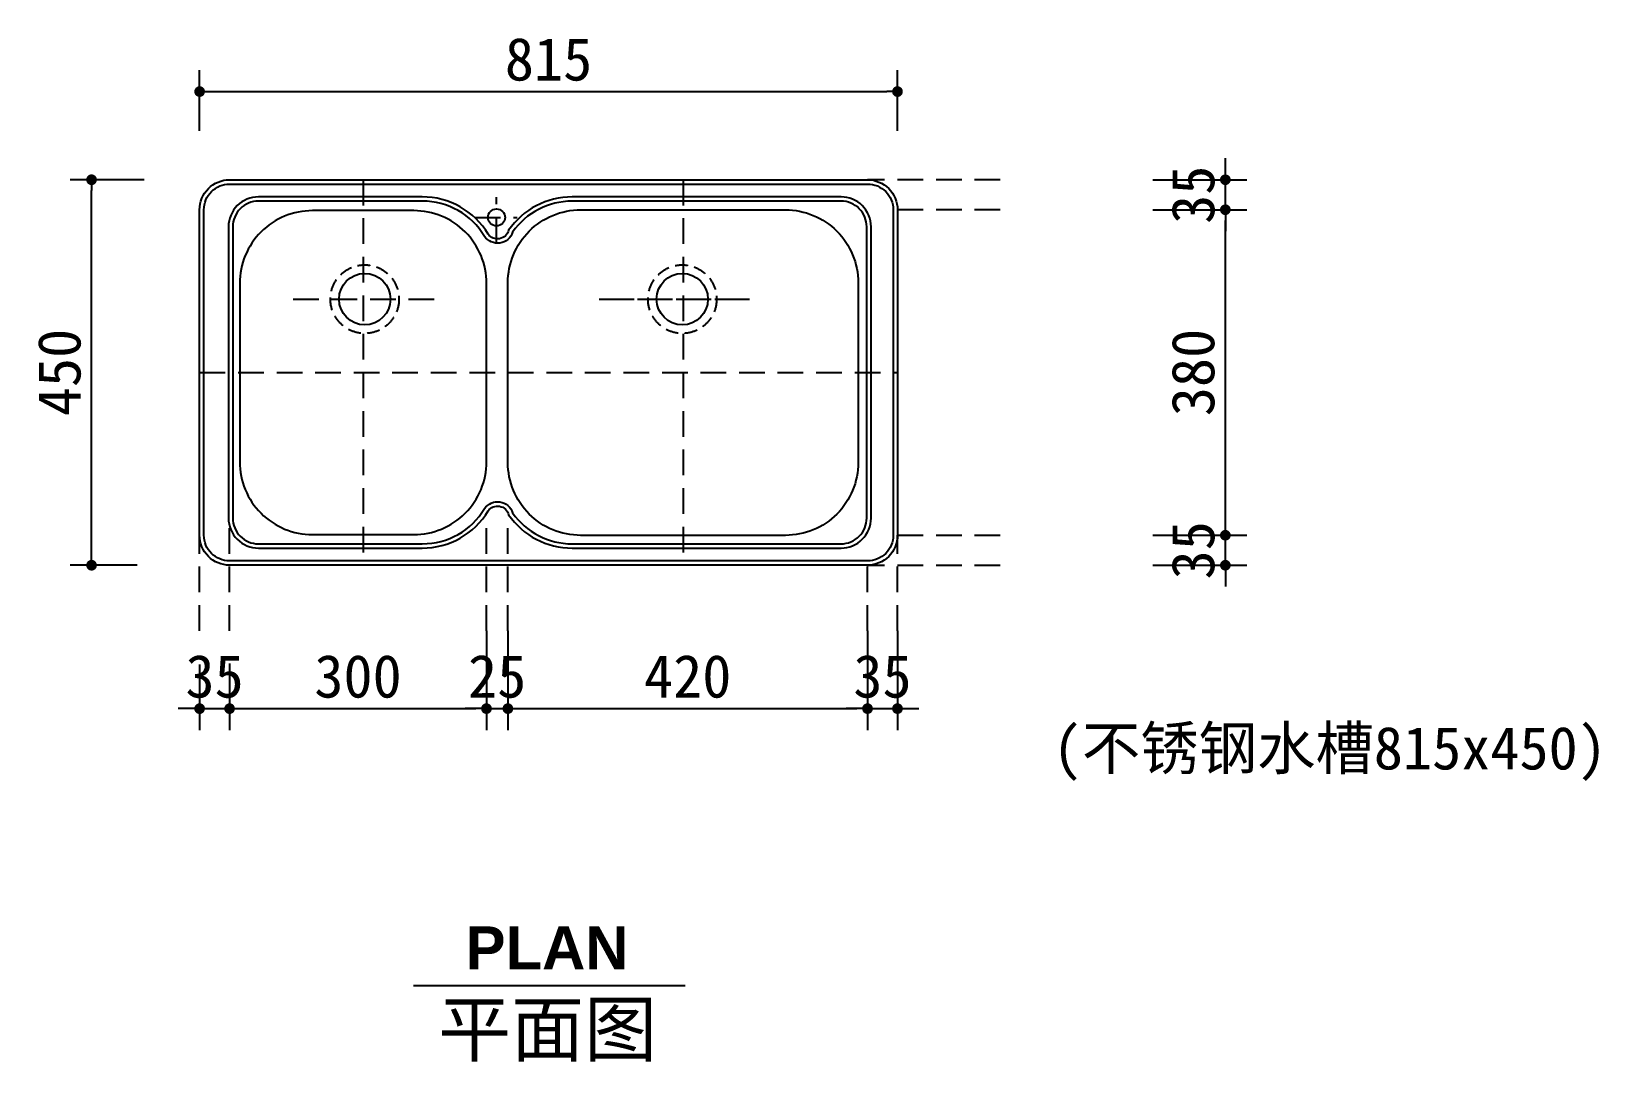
# Model space of a CAD drawing. Extents: x 724 to 2555, y 3680 to 4883.
import ezdxf

# ---------------------------------------------------------------- set-up
doc = ezdxf.new("R2010")
doc.units = 0
doc.header["$MEASUREMENT"] = 0
doc.linetypes.add('DASHEDX2', pattern=[1.5, 1, -0.5])
doc.layers.get('0').update_dxf_attribs({"linetype": 'CONTINUOUS'})
doc.layers.get('DEFPOINTS').update_dxf_attribs({"linetype": 'CONTINUOUS'})
for name, color, linetype in [('3', 3, 'CONTINUOUS'), ('7', 7, 'CONTINUOUS'), ('DIM', 3, 'CONTINUOUS'), ('TEXT', 3, 'CONTINUOUS')]:
    doc.layers.add(name, color=color, linetype=linetype)
doc.styles.add('HT', font='swisseb.ttf')
doc.styles.add('HZ', font='simfang.ttf')
doc.dimstyles.get("Standard").update_dxf_attribs({"dimscale": 50, "dimtxt": 2, "dimasz": 1, "dimexe": 1, "dimexo": 1, "dimgap": 0, "dimtad": 1, "dimtoh": 1, "dimdec": 0, "dimzin": 0, "dimtxsty": 'HZ', "dimblk1": 'DOT', "dimblk2": 'DOT', "dimsah": 1, "dimcen": 0, "dimazin": 3, "dimtfac": 0.5, "dimtdec": 0, "dimtix": 1, "dimtmove": 0, "dimatfit": 3, "dimtolj": 1, "dimtzin": 0})

# ---------------------------------------------------------------- blocks, each defined once
blk = doc.blocks.new('_DOT')
at = {"color": 0, "linetype": 'BYBLOCK'}
blk.add_line((-0.5, 0), (-1, 0), dxfattribs=at)
at = {"color": 0, "linetype": 'BYBLOCK', "const_width": 0.5}
blk.add_lwpolyline([(-0.25, 0, 1), (0.25, 0, 1)], format="xyb", close=True, dxfattribs=at)
blk = doc.blocks.new('*D10')
at = {"linetype": 'BYBLOCK'}
for p, q in [((920.9, 4767.1), (920.9, 4837.8)), ((1735.9, 4767.1), (1735.9, 4837.8)), ((933.4, 4812.8), (1723.4, 4812.8))]:
    blk.add_line(p, q, dxfattribs=at)
at = {"layer": 'DEFPOINTS', "color": 0, "linetype": 'BYBLOCK'}
for p in [(1735.9, 4812.8), (920.9, 4742.1), (1735.9, 4742.1)]:
    blk.add_point(p, dxfattribs=at)
at = {"linetype": 'BYBLOCK', "xscale": 12.5, "yscale": 12.5, "zscale": 12.5, "rotation": 180}
blk.add_blockref('_DOT', (920.9, 4812.8), dxfattribs=at)
at = {"linetype": 'BYBLOCK', "xscale": 12.5, "yscale": 12.5, "zscale": 12.5}
blk.add_blockref('_DOT', (1735.9, 4812.8), dxfattribs=at)
at = {"linetype": 'BYBLOCK', "insert": (1328.4, 4850.3), "char_height": 50, "attachment_point": 5, "style": 'HZ'}
blk.add_mtext('\\A1;815', dxfattribs=at)
blk = doc.blocks.new('*D4')
at = {"linetype": 'BYBLOCK'}
for p, q in [((1280.9, 4183.3), (1280.9, 4067.5)), ((1700.9, 4183.3), (1700.9, 4067.5)), ((1293.4, 4092.5), (1688.4, 4092.5))]:
    blk.add_line(p, q, dxfattribs=at)
at = {"layer": 'DEFPOINTS', "color": 0, "linetype": 'BYBLOCK'}
for p in [(1280.9, 4208.3), (1700.9, 4208.3), (1700.9, 4092.5)]:
    blk.add_point(p, dxfattribs=at)
at = {"linetype": 'BYBLOCK', "xscale": 12.5, "yscale": 12.5, "zscale": 12.5, "rotation": 180}
blk.add_blockref('_DOT', (1280.9, 4092.5), dxfattribs=at)
at = {"linetype": 'BYBLOCK', "xscale": 12.5, "yscale": 12.5, "zscale": 12.5}
blk.add_blockref('_DOT', (1700.9, 4092.5), dxfattribs=at)
at = {"linetype": 'BYBLOCK', "insert": (1490.9, 4130), "char_height": 50, "attachment_point": 5, "style": 'HZ'}
blk.add_mtext('\\A1;420', dxfattribs=at)
blk = doc.blocks.new('*D3')
at = {"linetype": 'BYBLOCK'}
for p, q in [((1280.9, 4183.3), (1280.9, 4067.5)), ((1243.4, 4092.5), (1230.9, 4092.5)), ((1255.9, 4092.5), (1280.9, 4092.5)), ((1293.4, 4092.5), (1305.9, 4092.5))]:
    blk.add_line(p, q, dxfattribs=at)
at = {"layer": 'DEFPOINTS', "color": 0, "linetype": 'BYBLOCK'}
for p in [(1255.9, 4208.3), (1280.9, 4208.3), (1280.9, 4092.5)]:
    blk.add_point(p, dxfattribs=at)
at = {"linetype": 'BYBLOCK', "xscale": 12.5, "yscale": 12.5, "zscale": 12.5}
blk.add_blockref('_DOT', (1255.9, 4092.5), dxfattribs=at)
at = {"linetype": 'BYBLOCK', "xscale": 12.5, "yscale": 12.5, "zscale": 12.5, "rotation": 180}
blk.add_blockref('_DOT', (1280.9, 4092.5), dxfattribs=at)
at = {"linetype": 'BYBLOCK', "insert": (1268.4, 4130), "char_height": 50, "attachment_point": 5, "style": 'HZ'}
blk.add_mtext('\\A1;25', dxfattribs=at)
blk = doc.blocks.new('*D9')
at = {"linetype": 'BYBLOCK'}
for p, q in [((856.2, 4709.9), (769.7, 4709.9)), ((794.7, 4272.4), (794.7, 4697.4)), ((848, 4259.9), (769.7, 4259.9))]:
    blk.add_line(p, q, dxfattribs=at)
at = {"layer": 'DEFPOINTS', "color": 0, "linetype": 'BYBLOCK'}
for p in [(794.7, 4709.9), (881.2, 4709.9), (873, 4259.9)]:
    blk.add_point(p, dxfattribs=at)
at = {"linetype": 'BYBLOCK', "xscale": 12.5, "yscale": 12.5, "zscale": 12.5}
for p, rotation in [((794.7, 4709.9), 90), ((794.7, 4259.9), 270)]:
    blk.add_blockref('_DOT', p, dxfattribs=dict(at, rotation=rotation))
at = {"linetype": 'BYBLOCK', "insert": (757.2, 4484.9), "char_height": 50, "attachment_point": 5, "rotation": 90, "style": 'HZ'}
blk.add_mtext('\\A1;450', dxfattribs=at)
blk = doc.blocks.new('*D2')
at = {"linetype": 'BYBLOCK'}
for p, q in [((1255.9, 4183.3), (1255.9, 4067.5)), ((968.4, 4092.5), (1243.4, 4092.5))]:
    blk.add_line(p, q, dxfattribs=at)
at = {"layer": 'DEFPOINTS', "color": 0, "linetype": 'BYBLOCK'}
for p in [(1255.9, 4208.3), (955.9, 4170.1), (1255.9, 4092.5)]:
    blk.add_point(p, dxfattribs=at)
at = {"linetype": 'BYBLOCK', "xscale": 12.5, "yscale": 12.5, "zscale": 12.5, "rotation": 180}
blk.add_blockref('_DOT', (955.9, 4092.5), dxfattribs=at)
at = {"linetype": 'BYBLOCK', "xscale": 12.5, "yscale": 12.5, "zscale": 12.5}
blk.add_blockref('_DOT', (1255.9, 4092.5), dxfattribs=at)
at = {"linetype": 'BYBLOCK', "insert": (1105.9, 4130), "char_height": 50, "attachment_point": 5, "style": 'HZ'}
blk.add_mtext('\\A1;300', dxfattribs=at)
blk = doc.blocks.new('*D1')
at = {"linetype": 'BYBLOCK'}
for p, q in [((920.9, 4143.9), (920.9, 4067.5)), ((955.9, 4145.1), (955.9, 4067.5)), ((908.4, 4092.5), (895.9, 4092.5)), ((920.9, 4092.5), (955.9, 4092.5)), ((968.4, 4092.5), (980.9, 4092.5))]:
    blk.add_line(p, q, dxfattribs=at)
at = {"layer": 'DEFPOINTS', "color": 0, "linetype": 'BYBLOCK'}
for p in [(920.9, 4168.9), (955.9, 4170.1), (955.9, 4092.5)]:
    blk.add_point(p, dxfattribs=at)
at = {"linetype": 'BYBLOCK', "xscale": 12.5, "yscale": 12.5, "zscale": 12.5}
blk.add_blockref('_DOT', (920.9, 4092.5), dxfattribs=at)
at = {"linetype": 'BYBLOCK', "xscale": 12.5, "yscale": 12.5, "zscale": 12.5, "rotation": 180}
blk.add_blockref('_DOT', (955.9, 4092.5), dxfattribs=at)
at = {"linetype": 'BYBLOCK', "insert": (938.4, 4130), "char_height": 50, "attachment_point": 5, "style": 'HZ'}
blk.add_mtext('\\A1;35', dxfattribs=at)
blk = doc.blocks.new('*D7')
at = {"linetype": 'BYBLOCK'}
for p, q in [((2034.2, 4674.9), (2143.8, 4674.9)), ((2118.8, 4307.4), (2118.8, 4662.4))]:
    blk.add_line(p, q, dxfattribs=at)
at = {"layer": 'DEFPOINTS', "color": 0, "linetype": 'BYBLOCK'}
for p in [(2009.2, 4674.9), (2118.8, 4674.9), (2009.2, 4294.9)]:
    blk.add_point(p, dxfattribs=at)
at = {"linetype": 'BYBLOCK', "xscale": 12.5, "yscale": 12.5, "zscale": 12.5}
for p, rotation in [((2118.8, 4674.9), 90), ((2118.8, 4294.9), 270)]:
    blk.add_blockref('_DOT', p, dxfattribs=dict(at, rotation=rotation))
at = {"linetype": 'BYBLOCK', "insert": (2081.3, 4484.9), "char_height": 50, "attachment_point": 5, "rotation": 90, "style": 'HZ'}
blk.add_mtext('\\A1;380', dxfattribs=at)
blk = doc.blocks.new('*D5')
at = {"linetype": 'BYBLOCK'}
for p, q in [((1735.9, 4183.3), (1735.9, 4067.5)), ((1688.4, 4092.5), (1675.9, 4092.5)), ((1700.9, 4092.5), (1735.9, 4092.5)), ((1748.4, 4092.5), (1760.9, 4092.5))]:
    blk.add_line(p, q, dxfattribs=at)
at = {"layer": 'DEFPOINTS', "color": 0, "linetype": 'BYBLOCK'}
for p in [(1700.9, 4208.3), (1735.9, 4208.3), (1735.9, 4092.5)]:
    blk.add_point(p, dxfattribs=at)
at = {"linetype": 'BYBLOCK', "xscale": 12.5, "yscale": 12.5, "zscale": 12.5}
blk.add_blockref('_DOT', (1700.9, 4092.5), dxfattribs=at)
at = {"linetype": 'BYBLOCK', "xscale": 12.5, "yscale": 12.5, "zscale": 12.5, "rotation": 180}
blk.add_blockref('_DOT', (1735.9, 4092.5), dxfattribs=at)
at = {"linetype": 'BYBLOCK', "insert": (1718.4, 4130), "char_height": 50, "attachment_point": 5, "style": 'HZ'}
blk.add_mtext('\\A1;35', dxfattribs=at)
blk = doc.blocks.new('*D6')
at = {"linetype": 'BYBLOCK'}
for p, q in [((2118.8, 4307.4), (2118.8, 4319.9)), ((2034.2, 4294.9), (2143.8, 4294.9)), ((2118.8, 4259.9), (2118.8, 4294.9)), ((2034.2, 4259.9), (2143.8, 4259.9)), ((2118.8, 4247.4), (2118.8, 4234.9))]:
    blk.add_line(p, q, dxfattribs=at)
at = {"layer": 'DEFPOINTS', "color": 0, "linetype": 'BYBLOCK'}
for p in [(2009.2, 4294.9), (2118.8, 4294.9), (2009.2, 4259.9)]:
    blk.add_point(p, dxfattribs=at)
at = {"linetype": 'BYBLOCK', "xscale": 12.5, "yscale": 12.5, "zscale": 12.5}
for p, rotation in [((2118.8, 4294.9), 270), ((2118.8, 4259.9), 90)]:
    blk.add_blockref('_DOT', p, dxfattribs=dict(at, rotation=rotation))
at = {"linetype": 'BYBLOCK', "insert": (2081.3, 4277.4), "char_height": 50, "attachment_point": 5, "rotation": 90, "style": 'HZ'}
blk.add_mtext('\\A1;35', dxfattribs=at)
blk = doc.blocks.new('*D8')
at = {"linetype": 'BYBLOCK'}
for p, q in [((2118.8, 4722.4), (2118.8, 4734.9)), ((2034.2, 4709.9), (2143.8, 4709.9)), ((2118.8, 4674.9), (2118.8, 4709.9)), ((2118.8, 4662.4), (2118.8, 4649.9))]:
    blk.add_line(p, q, dxfattribs=at)
at = {"layer": 'DEFPOINTS', "color": 0, "linetype": 'BYBLOCK'}
for p in [(2009.2, 4709.9), (2118.8, 4709.9), (2009.2, 4674.9)]:
    blk.add_point(p, dxfattribs=at)
at = {"linetype": 'BYBLOCK', "xscale": 12.5, "yscale": 12.5, "zscale": 12.5}
for p, rotation in [((2118.8, 4709.9), 270), ((2118.8, 4674.9), 90)]:
    blk.add_blockref('_DOT', p, dxfattribs=dict(at, rotation=rotation))
at = {"linetype": 'BYBLOCK', "insert": (2081.3, 4692.4), "char_height": 50, "attachment_point": 5, "rotation": 90, "style": 'HZ'}
blk.add_mtext('\\A1;35', dxfattribs=at)

msp = doc.modelspace()

# ---------------------------------------------------------------- linework, layer by layer
at = {"layer": '3', "linetype": 'DASHEDX2', "ltscale": 30}
for p, q in [((1111.8, 4709.9), (1111.8, 4259.9)), ((1485.5, 4709.9), (1485.5, 4264.9)), ((1855.9, 4709.9), (1700.9, 4709.9)), ((1267.6, 4636.4), (1267.6, 4689.7)), ((1855.9, 4674.9), (1735.9, 4674.9)), ((1242.3, 4665.9), (1291.9, 4665.9)), ((1030, 4570.5), (1197.5, 4570.5)), ((1387.4, 4570.5), (1566.5, 4570.5)), ((1398.2, 4570.5), (1566.5, 4570.5)), ((920.9, 4484.9), (1735.9, 4484.9)), ((955.9, 4183.3), (955.9, 4306.1)), ((1255.9, 4183.3), (1255.9, 4308.2)), ((1280.9, 4183.3), (1280.9, 4306.4)), ((920.9, 4183.3), (920.9, 4294.9)), ((1735.9, 4183.3), (1735.9, 4294.9)), ((1855.9, 4294.6), (1735.9, 4294.6)), ((1700.9, 4183.3), (1700.9, 4259.9)), ((1855.9, 4259.6), (1700.9, 4259.6))]:
    msp.add_line(p, q, dxfattribs=at)
at = {"layer": '3'}
for points in [[(1730.9, 4674.9), (1730.9, 4294.9, -0.414214), (1700.9, 4264.9), (955.9, 4264.9, -0.414214), (925.9, 4294.9), (925.9, 4674.9, -0.414214), (955.9, 4704.9), (1700.9, 4704.9, -0.414214)], [(1281.8, 4318.8, 0.246631), (1355.9, 4279.9), (1670, 4279.9, 0.414214), (1705, 4314.9), (1705, 4654.9, 0.414214), (1670, 4689.9), (1355.9, 4689.9, 0.246631), (1281.8, 4651, -0.645015), (1257.9, 4646.5, 0.262458), (1180.9, 4689.9), (989.6, 4689.9, 0.414214), (954.6, 4654.9), (954.6, 4314.9, 0.414214), (989.6, 4279.9), (1180.9, 4279.9, 0.262458), (1257.9, 4323.3, -0.645015)], [(1286.4, 4321, 0.244033), (1355.9, 4284.9), (1670, 4284.9, 0.414214), (1700, 4314.9), (1700, 4654.9, 0.414214), (1670, 4684.9), (1355.9, 4684.9, 0.244033), (1286.4, 4648.8, -0.629256), (1253.7, 4643.8, 0.262933), (1180.9, 4684.9), (989.6, 4684.9, 0.414214), (959.6, 4654.9), (959.6, 4314.9, 0.414214), (989.6, 4284.9), (1180.9, 4284.9, 0.262933), (1253.7, 4326, -0.629256)], [(1256, 4588.8, 0.414214), (1171, 4673.8), (1052.7, 4673.8, 0.414214), (967.7, 4588.8), (967.7, 4380.7, 0.414214), (1052.7, 4295.7), (1171, 4295.7, 0.414214), (1256, 4380.7)], [(1365.9, 4294.8, -0.414214), (1280.9, 4379.8), (1280.9, 4589.8, -0.414214), (1365.9, 4674.8), (1605, 4674.8, -0.414214), (1690, 4589.8), (1690, 4379.8, -0.414214), (1605, 4294.8)]]:
    msp.add_lwpolyline(points, format="xyb", close=True, dxfattribs=at)
for centre, radius in [((1267.6, 4665.9), 9.98), ((1113.7, 4570.5), 30), ((1484.6, 4570.5), 30)]:
    msp.add_circle(centre, radius, dxfattribs=at)
at = {"layer": '3', "linetype": 'DASHEDX2', "ltscale": 15}
for centre in [(1113.7, 4570.5), (1484.6, 4570.5)]:
    msp.add_circle(centre, 40, dxfattribs=at)
at = {"layer": '7'}
msp.add_lwpolyline([(1735.9, 4674.9), (1735.9, 4294.9, -0.414214), (1700.9, 4259.9), (955.9, 4259.9, -0.414214), (920.9, 4294.9), (920.9, 4674.9, -0.414214), (955.9, 4709.9), (1700.9, 4709.9, -0.414214)], format="xyb", close=True, dxfattribs=at)
at = {"layer": 'TEXT', "color": 6}
msp.add_line((1170.6, 3769.5), (1487.8, 3769.5), dxfattribs=at)

# ---------------------------------------------------------------- texts
at = {"layer": 'TEXT', "style": 'HZ'}
msp.add_text('(不锈钢水槽815x450)', height=50, dxfattribs=at).set_placement((1917.2, 4021.5))
at = {"layer": 'TEXT', "linetype": 'BYBLOCK'}
for s, height, style, p in [('PLAN', 50, 'HT', (1231.6, 3788.3)), ('平面图', 62.5, 'HZ', (1199.4, 3687.3))]:
    msp.add_text(s, height=height, dxfattribs=dict(at, style=style)).set_placement(p)

# ---------------------------------------------------------------- dimensions: what is measured, and where the dimension line sits
at = {"layer": 'DIM'}
for base, p1, p2, override, picture, middle in [((1735.9, 4812.8), (920.9, 4742.1), (1735.9, 4742.1), {"dimscale": 25, "dimtxt": 2, "dimasz": 0.5, "dimexe": 1, "dimexo": 1, "dimgap": 0.5, "dimtad": 1, "dimtih": 0, "dimtoh": 0, "dimzin": 8, "dimtxsty": 'HZ', "dimblk1": 'DOT', "dimblk2": 'DOT', "dimsah": 1, "dimcen": 0, "dimclrd": 256, "dimclre": 256, "dimclrt": 256, "dimtfac": 0.5, "dimtofl": 1}, '*D10', (1328.4, 4850.3)), ((1255.9, 4092.5), (955.9, 4170.1), (1255.9, 4208.3), {"dimscale": 25, "dimtxt": 2, "dimasz": 0.5, "dimexe": 1, "dimexo": 1, "dimgap": 0.5, "dimtad": 1, "dimtih": 0, "dimtoh": 0, "dimzin": 8, "dimtxsty": 'HZ', "dimblk1": 'DOT', "dimblk2": 'DOT', "dimsah": 1, "dimcen": 0, "dimse1": 1, "dimclrd": 256, "dimclre": 256, "dimclrt": 256, "dimtfac": 0.5, "dimtofl": 1}, '*D2', (1105.9, 4130)), ((1280.9, 4092.5), (1255.9, 4208.3), (1280.9, 4208.3), {"dimscale": 25, "dimtxt": 2, "dimasz": 0.5, "dimexe": 1, "dimexo": 1, "dimgap": 0.5, "dimtad": 1, "dimtih": 0, "dimtoh": 0, "dimzin": 8, "dimtxsty": 'HZ', "dimblk1": 'DOT', "dimblk2": 'DOT', "dimsah": 1, "dimcen": 0, "dimse1": 1, "dimclrd": 256, "dimclre": 256, "dimclrt": 256, "dimtfac": 0.5, "dimtofl": 1}, '*D3', (1268.4, 4130)), ((1700.9, 4092.5), (1280.9, 4208.3), (1700.9, 4208.3), {"dimscale": 25, "dimtxt": 2, "dimasz": 0.5, "dimexe": 1, "dimexo": 1, "dimgap": 0.5, "dimtad": 1, "dimtih": 0, "dimtoh": 0, "dimzin": 8, "dimtxsty": 'HZ', "dimblk1": 'DOT', "dimblk2": 'DOT', "dimsah": 1, "dimcen": 0, "dimclrd": 256, "dimclre": 256, "dimclrt": 256, "dimtfac": 0.5, "dimtofl": 1}, '*D4', (1490.9, 4130)), ((1735.9, 4092.5), (1700.9, 4208.3), (1735.9, 4208.3), {"dimscale": 25, "dimtxt": 2, "dimasz": 0.5, "dimexe": 1, "dimexo": 1, "dimgap": 0.5, "dimtad": 1, "dimtih": 0, "dimtoh": 0, "dimzin": 8, "dimtxsty": 'HZ', "dimblk1": 'DOT', "dimblk2": 'DOT', "dimsah": 1, "dimcen": 0, "dimse1": 1, "dimclrd": 256, "dimclre": 256, "dimclrt": 256, "dimtfac": 0.5, "dimtofl": 1}, '*D5', (1718.4, 4130)), ((955.9, 4092.5), (920.9, 4168.9), (955.9, 4170.1), {"dimscale": 25, "dimtxt": 2, "dimasz": 0.5, "dimexe": 1, "dimexo": 1, "dimgap": 0.5, "dimtad": 1, "dimtih": 0, "dimtoh": 0, "dimzin": 8, "dimtxsty": 'HZ', "dimblk1": 'DOT', "dimblk2": 'DOT', "dimsah": 1, "dimcen": 0, "dimclrd": 256, "dimclre": 256, "dimclrt": 256, "dimtfac": 0.5, "dimtofl": 1}, '*D1', (938.4, 4130))]:
    dim = msp.add_linear_dim(base=base, p1=p1, p2=p2, dimstyle='STANDARD', override=override, dxfattribs=at)
    dim.commit()
    dim.dimension.update_dxf_attribs({"geometry": picture, "text_midpoint": middle})
for base, p1, p2, override, picture, middle in [((2118.8, 4709.9), (2009.2, 4674.9), (2009.2, 4709.9), {"dimscale": 25, "dimtxt": 2, "dimasz": 0.5, "dimexe": 1, "dimexo": 1, "dimgap": 0.5, "dimtad": 1, "dimtih": 0, "dimtoh": 0, "dimzin": 8, "dimtxsty": 'HZ', "dimblk1": 'DOT', "dimblk2": 'DOT', "dimsah": 1, "dimcen": 0, "dimse1": 1, "dimclrd": 256, "dimclre": 256, "dimclrt": 256, "dimtfac": 0.5, "dimtofl": 1}, '*D8', (2081.3, 4692.4)), ((794.7, 4709.9), (873, 4259.9), (881.2, 4709.9), {"dimscale": 25, "dimtxt": 2, "dimasz": 0.5, "dimexe": 1, "dimexo": 1, "dimgap": 0.5, "dimtad": 1, "dimtih": 0, "dimtoh": 0, "dimzin": 8, "dimtxsty": 'HZ', "dimblk1": 'DOT', "dimblk2": 'DOT', "dimsah": 1, "dimcen": 0, "dimclrd": 256, "dimclre": 256, "dimclrt": 256, "dimtfac": 0.5, "dimtofl": 1}, '*D9', (757.2, 4484.9)), ((2118.8, 4674.9), (2009.2, 4294.9), (2009.2, 4674.9), {"dimscale": 25, "dimtxt": 2, "dimasz": 0.5, "dimexe": 1, "dimexo": 1, "dimgap": 0.5, "dimtad": 1, "dimtih": 0, "dimtoh": 0, "dimzin": 8, "dimtxsty": 'HZ', "dimblk1": 'DOT', "dimblk2": 'DOT', "dimsah": 1, "dimcen": 0, "dimse1": 1, "dimclrd": 256, "dimclre": 256, "dimclrt": 256, "dimtfac": 0.5, "dimtofl": 1}, '*D7', (2081.3, 4484.9)), ((2118.8, 4294.9), (2009.2, 4259.9), (2009.2, 4294.9), {"dimscale": 25, "dimtxt": 2, "dimasz": 0.5, "dimexe": 1, "dimexo": 1, "dimgap": 0.5, "dimtad": 1, "dimtih": 0, "dimtoh": 0, "dimzin": 8, "dimtxsty": 'HZ', "dimblk1": 'DOT', "dimblk2": 'DOT', "dimsah": 1, "dimcen": 0, "dimclrd": 256, "dimclre": 256, "dimclrt": 256, "dimtfac": 0.5, "dimtofl": 1}, '*D6', (2081.3, 4277.4))]:
    dim = msp.add_linear_dim(base=base, p1=p1, p2=p2, angle=90, dimstyle='STANDARD', override=override, dxfattribs=at)
    dim.commit()
    dim.dimension.update_dxf_attribs({"geometry": picture, "text_midpoint": middle})

doc.saveas('drawing.dxf')
